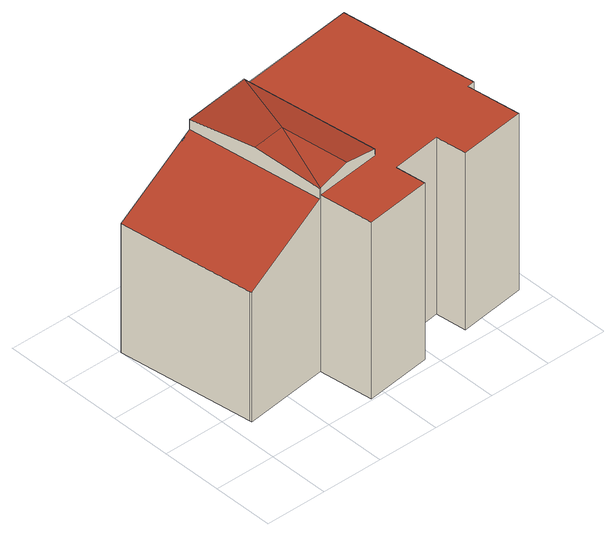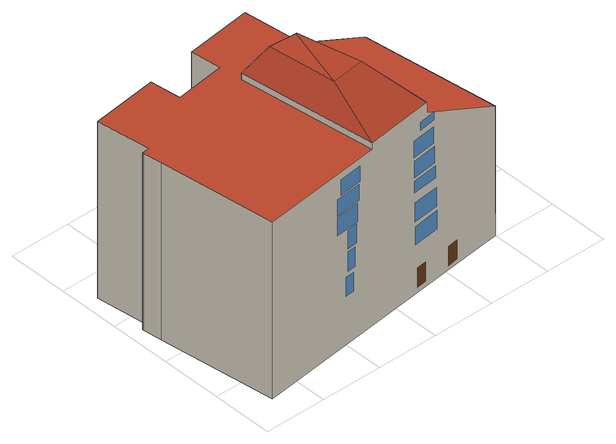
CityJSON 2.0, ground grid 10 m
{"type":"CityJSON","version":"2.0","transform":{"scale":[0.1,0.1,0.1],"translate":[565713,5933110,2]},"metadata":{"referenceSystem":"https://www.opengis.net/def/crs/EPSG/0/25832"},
"CityObjects":{
"building1":{"type":"Building","attributes":{"Gemeindeschluessel":"02100103","Geometrietyp2DReferenz":"3000","function":"31001_2310","roofType":"1000","measuredHeight":32.08,"storeysAboveGround":8},"address":[{"country":"Germany","locality":"Hamburg","thoroughfareNumber":"56","thoroughfareName":"Am Sandtorkai"}],"geometry":[{"type":"MultiSurface","lod":"3","boundaries":[[[0,1,2,3,4]],[[5,6,7,8]],[[9,5,8,10]],[[11,5,9]],[[12,6,5,11]],[[2,1,13,14]],[[1,0,15,13]],[[16,17,18,19]],[[6,12,20,21]],[[22,23,24,25]],[[23,26,27,24]],[[26,28,29,27]],[[28,30,31,29]],[[32,33,34,35]],[[25,15,0,4,7,6,21,22],[36,37,38,39],[40,41,42,43],[44,45,46,47],[48,49,50,51],[52,53,54,55],[56,57,58,59],[60,61,62,63],[64,65,66,67],[68,69,70,71],[72,73,74,75],[76,77,78,79],[80,81,82,83],[84,85,86,87],[88,89,90,91]],[[67,66,65,64]],[[39,38,37,36]],[[42,41,40,43]],[[70,69,68,71]],[[46,45,44,47]],[[74,73,72,75]],[[50,49,48,51]],[[78,77,76,79]],[[54,53,52,55]],[[82,81,80,83]],[[58,57,56,59]],[[86,85,84,87]],[[62,61,60,63]],[[90,89,88,91]],[[16,92,93,33,32,30,28,26,23,22,21,20,94,17]],[[34,95,96,19,18,97,14,13,15,25,24,27,29,31,35]],[[97,9,10,3,2,14]],[[18,17,94,9,97]],[[95,93,92,96]],[[31,30,32,35]],[[34,33,93,95]],[[96,92,16,19]],[[20,12,11,9,94]],[[3,10,8,7,4]]],"semantics":{"surfaces":[{"type":"RoofSurface"},{"type":"WallSurface"},{"type":"Door"},{"type":"Window"},{"type":"GroundSurface"}],"values":[0,0,0,0,0,1,1,1,1,1,1,1,1,1,1,2,2,3,3,3,3,3,3,3,3,3,3,3,3,0,4,1,1,1,1,1,1,1,1]}}]}
},
"vertices":[
[0,297,219],[28,76,219],[29,73,219],[166,90,293],[138,314,293],[207,209,321],[248,328,310],[138,314,310],[152,202,321],[167,90,310],[166,90,310],[221,97,321],[276,103,310],[28,76,0],[29,73,0],[0,297,0],[286,16,299],[178,2,299],[178,2,0],[286,16,0],[276,103,299],[248,328,299],[449,353,299],[473,162,299],[473,162,0],[449,353,0],[477,132,299],[477,132,0],[477,129,299],[477,129,0],[465,128,299],[465,128,0],[476,40,299],[368,26,299],[368,26,0],[476,40,0],[140,314,8],[156,316,8],[156,316,41],[140,314,41],[301,334,82],[301,334,114],[286,333,114],[286,333,82],[297,334,122],[297,334,155],[283,332,155],[283,332,122],[297,334,160],[297,334,192],[280,332,192],[280,332,160],[318,336,195],[318,336,226],[278,332,226],[278,332,195],[318,336,229],[318,336,256],[275,331,256],[275,331,229],[311,336,260],[311,336,286],[273,331,286],[273,331,260],[77,306,7],[95,309,7],[95,309,40],[77,306,40],[161,317,83],[161,317,114],[117,311,114],[117,311,83],[162,317,123],[162,317,155],[119,312,155],[119,312,123],[163,317,172],[163,317,192],[121,312,192],[121,312,172],[163,317,198],[163,317,226],[122,312,226],[122,312,198],[164,317,232],[164,317,260],[124,312,260],[124,312,232],[151,316,271],[151,316,285],[123,312,285],[123,312,271],[280,65,299],[362,76,299],[167,90,299],[362,76,0],[280,65,0],[167,90,0]
]}
